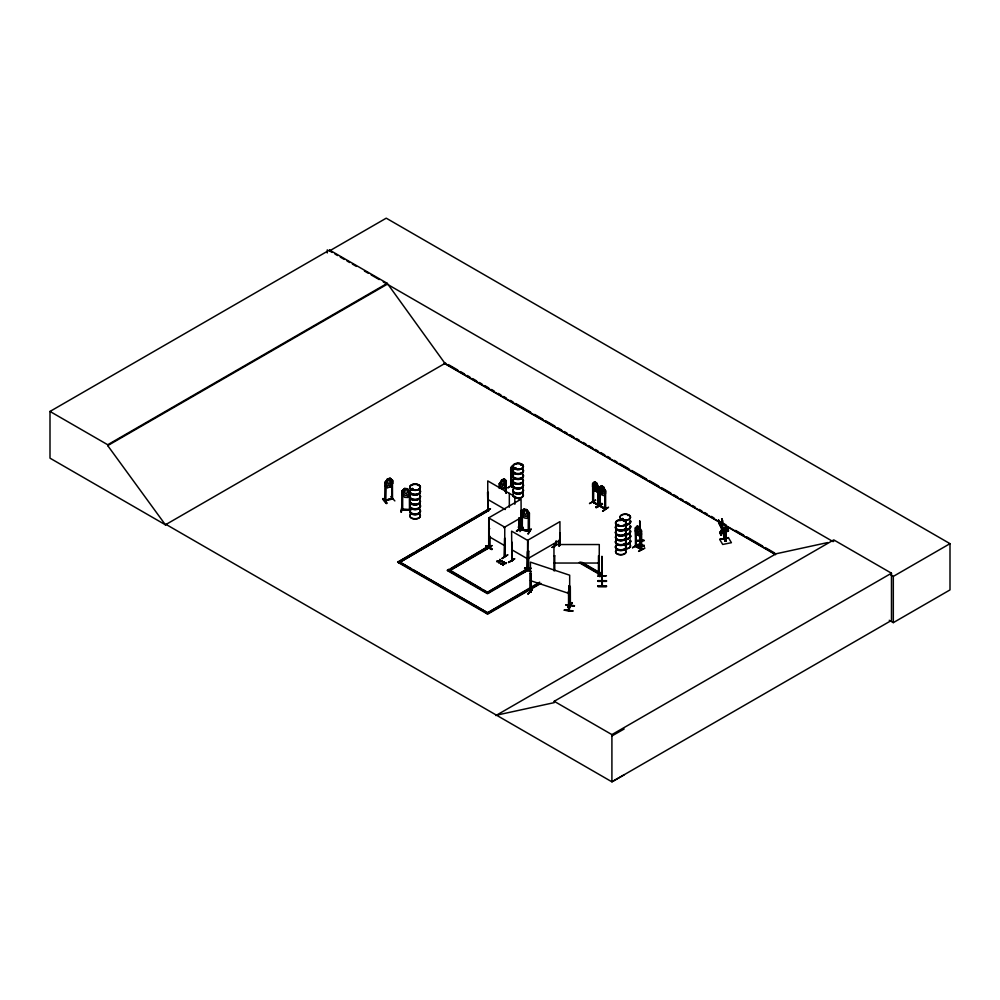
<?xml version="1.0" encoding="UTF-8"?>
<svg xmlns="http://www.w3.org/2000/svg" width="1000" height="1000" viewBox="0 0 1000 1000"><rect width="100%" height="100%" fill="white"/><g stroke="black" fill="none" stroke-linecap="round" stroke-linejoin="round"><path stroke-width="1.5" d="M724.912 530.312L722.337 528.837L722.513 530.2L725.9 533.188L725.288 529.525L724.688 530.363L725.15 529.487M569.763 587.537L570.275 606.075M530.212 592.025L531.188 592.125L530.363 591.85M530.212 591.325L531.038 591.587M531.188 592.125L530.363 591.175M569.763 604.987L568.938 604.712M568.938 590.3L569.188 587.263M640.913 530.887L641.462 549.725L635.45 546.25L641.675 549.575L641.6 531.062L640.825 530.712M599.587 505.138L600.062 506.325L600.2 487.663M604.825 490.613L605.575 490.725L605.638 509.263L599.587 505.812M510.825 486.325L511.062 467.663L511.488 486.625L511.65 471.025M564.388 610.25C590.525 612.337 546.788 608.387 572.75 611.1M722.625 529.963C720.662 523.8 722.738 535.612 722.562 528.275L726.575 527.463C732.463 531.938 722.35 533.975 722.562 528.275M385.05 500.45L391.662 498.325L392.612 498.988L391.838 499.2L392.512 498.125L391.8 498.288M391.737 480.513L391.987 499.188L391.737 480.513C396.463 480.85 385.275 492.975 392.7 483.4M722.55 528.875L722.638 529.513M722.75 529.487L718.525 520.212L722.15 529.288L721.725 518.888L722.588 521.638L722.425 529.012L721.85 518.812M726.775 526.975L727.4 529.65L726.775 526.975L725.55 527.225L725.537 533.2M570.275 605.4L568.513 610.425L568.587 591.163C568.65 594.738 569.25 581.025 569.675 587.913M568.513 609.75L568.85 610.45L570.375 605.737L570.312 587.175L569.438 585.725M570.225 605.4L570.337 605.7M521.587 529.2L522.288 530.062L522.388 511.362L521.575 511.35M724 537.737L724.987 541.075M570.037 589.987L568.925 596.163L569.525 594.538M569.675 590.112L569.012 593.975L568.688 593.275M410.25 509.562L401.812 508.95L402.675 509.875L402.675 491.163L401.9 491.125L404.625 488.55L407.4 488.75L408.775 493.913L406.938 495.562L405.087 495.462L403.225 493.612L404.588 488.475L401.75 491.312L401.75 494.25L404.575 497.325L407.45 497.425L410.275 494.637L407.438 497.475M401.763 507.188L400.95 512.125L402.125 507.163M402.137 506.887L401.413 512.15M405.538 489.038L406.463 489.087L407.4 491.637L406.463 494.012L404.637 492.775L405.538 488.975M407.4 488.75L404.575 488.525M409.4 491.688L410.188 491.562L409.35 491.488L409.487 510.213M410.262 491.763L407.45 488.625M409.312 509.7L410.275 509.387M409.425 510.213L409.525 509.3L410.25 510.238L410.188 491.562M410.337 512.575L410.462 508.925M410.387 510.1L409.875 512.587M491.788 545.763L485.65 549.25L491.788 545.5M508.65 562.463L514.663 558.675L508.525 562.413M514.625 559L508.512 562.45M718.65 520.325L718.888 522.825L721.925 529.338M412.3 488.6L411.475 489L412.163 488.488M418 485.363L418.688 485.575M514.487 468.425L516 468.062M516 468.537L514.7 467.962M520.812 465.012L521.663 464.95L520.812 464.738M521.438 464.875L521.362 464.525M618.013 524.913L618.6 524.513L618.275 525.112M617.513 524.85L617.225 524.725M622.863 519.125L622.425 518.413L621.625 519.087M622.55 519.263L622.562 518.575M623.725 521.138L624.138 521.362M627.888 515.55L628.462 515.438M602.35 581.838L602.025 579.85M602.35 586.2L601.938 557.65M639.712 540.2L640.175 541.275L639.8 540.15M639.712 544.562L639.8 545.688L639.8 534.4M720.15 531.65L720.962 535.288L722.025 531.362M720.975 535.175L721.888 529.038L720.55 532.163L722.4 527.675L722.638 530.612M599.45 490.363L601.337 494.462L603.387 486.838L601.337 485.662L599.312 487.45L600 487.788M554.663 546.75L552.05 547.4L554.663 546.362M485.7 545.988C488.45 543.837 498.55 555.075 485.725 545.925M530.625 571.888L524.612 568.375M638.05 526.825L637.413 530.25L638.7 532.137L639.375 530.1L638.112 526.788M602.013 486.512L601.375 489.938L602.675 491.825L603.35 489.775L602.087 486.475M568.525 591.875L568.575 591.2M724.875 541.013L722.4 530.1M512.913 468.862L513.612 466.7M511.525 485.938L511 485.45M382.65 498.938C383.875 496.737 390.962 510.5 382.65 498.938L386.75 503.2L383.075 498.45L386.775 502.9M498.738 562.812L500.412 560.112L499.925 559.45C500.213 562.863 493.4 561.138 499.325 560.938M499.225 563.1L500.412 559.725M503.125 565.35L503.738 563.462L506.3 563.125L503.738 563.837L503.125 565.35L503.137 563.5L500.625 563.513L501.075 564.163L503.212 563.188L500.625 563.513M499.325 561.312L499.925 559.45M503.825 561.7L504.312 562.362L503.825 561.7L503.212 563.575L500.625 563.9M502.638 565.062L503.137 563.888M504.312 561.975L503.825 563.525L506.3 563.513M636.312 546.45L635.513 546.362L635.363 527.75L637.438 525.938L636.413 530.588L639.05 533.85L640.35 532.863L639.375 527.212L637.362 525.975M593.65 484.25L594.688 481.8L596.7 483.025L598.688 487.088L598.713 505.562L592.663 502.113L592.663 483.575L594.612 481.838L596.638 483.062L597.612 488.7L596.312 489.7L594.987 488.95L593.65 486.45M722.425 529.875L721.888 529.038L722.15 530.013M632.5 547.837L638.5 544.362M595.7 500.213L589.475 503.575M602.425 504.038L596.163 507.438M487.675 509.95L488.35 511L487.675 510.625M519.575 528.6L518.962 528.288L519.637 528.638M519.038 517.9L518.962 528.962L519.862 529.163L519.788 518.088M593.488 502.312L593.488 483.837L592.6 483.625L592.6 486.55L594.612 490.637L596.725 491.763L598.612 489.963M598.025 486.737L598.862 486.9L598.025 486.488L598.025 505.2L598.438 504.412L598.925 505.438L592.875 501.987M599.388 487.413L599.375 505.962L605.438 509.387L604.75 490.575M599.9 506.262L600.2 490.75M522.337 511.388C519.212 511.987 527.638 505.562 522.8 511.7L522.8 513.9L524.538 516.05L526.263 516.45L527.962 515.1L526.763 509.6L529.388 513.15L526.725 509.65M528.125 593.975L532.325 589.712M720.775 532.112L722.2 529.487L722.5 530.325M521.312 528.4L520.775 529.388L521.05 510.425L520.55 529.188M499.475 483.837L501.688 479.888L504.062 478.938C507.262 480.025 505.05 481.613 506.188 480.913M504.025 487.675C501.825 491.112 496.812 483.488 501.75 488.725L504.062 487.738L506.337 483.825M718.75 520.163L718.675 522.875L722.15 529.288M387.537 478.938L384.988 482.587L387.575 478.988L390.15 478.25L392.7 480.462L390.112 478.338L387.537 478.938L386.362 484.487L388.038 485.763L389.7 485.288L391.35 483.075L390.112 478.338M521.55 514.225L524.05 517.837L526.763 518.4L529.263 516.087M528.587 513.025L528.488 531.462L528.488 512.788L529.4 513L529.362 531.675L521.5 529.862L521.675 511.2M523.138 527.487L519.938 531.638M521.6 529L529.475 530.837L522.475 529.4M527.938 533.85L531.062 528.975M528.263 533.925L531.087 529.275M412.837 489.237L412.425 488.488M413.038 489.038C411.325 487.537 412.65 490.6 412.45 488.6M617.575 524.475L617.438 525.175L618.15 524.9M618.45 524.712L617.663 524.65M621.712 518.725L622.975 518.825M623.138 519.2L622.612 519.312M726.075 540.988L724.963 541.213L726.075 540.988L725.55 527.225M599.35 573.8L598.6 573.825M488.688 547.712L489.762 546.575M504.425 556.788L504.688 538.162L504.75 556.663M512.087 542.413L512.112 560.938L511.575 560.188M527.312 569.288L487.475 592.362L527.537 568.663M527.288 569.987L527.55 551.362L527.625 570.138M531.1 592.075L530.3 592.025L530.3 573.525L531.112 573.587L531 592.288L531.112 573.587M527.775 593.9L532.388 589.4L528.188 593.675M531.1 591.4L530.35 591.4M568.875 586.388L569.688 586.45L568.875 586.388L568.875 590.837M568.8 604.375C571.025 603.837 567.163 604.5 569.612 605.125L569.688 575.212L530.438 562.137L530.35 592.075L530.438 591.163M568 607.3L567.587 606.8L571.838 602.562L568 607.325L572.2 603.038M571.838 602.85L567.638 606.85M489.038 546.7L489.825 546.712M489.038 547.375L489.613 547.075M521.237 529.1L521.05 499.188L489.012 517.688L489.038 547.85M527.9 569.2L528.237 569.325M527.837 569.913L528.713 569.637L528.05 570.025M528.112 551.5L528.088 570.037L528.65 551.175L527.9 551.375L528.65 551.175M637.463 534.688L635.363 530.688L637.438 534.738C647.15 540.562 634.925 518.337 641.6 531.062M639.4 535.95L641.475 534.138M592.663 483.688L594.688 481.8L596.663 491.8L598.75 489.988M401.812 509.625L410.275 510.062M385.725 500.05L384.888 500.962L392.562 498.975M515.425 467.75L515.95 468.438M622.775 518.95L622.062 518.775M599.275 555.775L598.513 555.788L598.425 574.45L598.475 573.575L599.375 574.275M599.288 574.45L598.6 574.475M512.925 474.65L510.75 470.662L512.962 474.588M513.625 483.925L508.175 487.688M513.587 484.2L507.837 487.863M511.725 486L514.062 487.35M511.525 486.613L511 486.125M505.688 481.2L505.575 491.962M488.288 492.475L488.1 511.138L487.537 492.275L488.288 492.475L488.038 511.087M484.55 512.05L490.225 508.75M485.7 511.637L490.525 508.812M487.562 510.838L488.288 510.95M488.15 510.45L487.475 510.075L488.038 510.412M489.55 528.612L489.762 528.725M520.662 529.4L521.263 510.538M518.525 527.025L524.25 530.288M593.488 483.837L593.337 502.488L592.95 501.312M595.962 483.062L596.638 485.95L595.962 487.987L594.663 484.812L595.3 482.688L596.025 483.025M516.8 530.638C536.188 521.163 503.35 538.55 522.775 527.175M516.763 531L522.788 527.475M592.6 486.55L594.688 490.6M598.75 487.05L598.65 505.525M603.35 486.887L601.362 485.763L600.375 490.275L601.7 492.775L603.025 493.537L604.338 492.537L603.45 486.8L605.4 490.913M601.337 494.462L603.45 495.6L605.462 493.812L605.575 490.725M592.938 501.35L593.55 501.7L592.875 501.312M598.35 504.412L592.762 502.2M593.337 502.013L598.612 504.85M595.837 507.238C614.325 495.588 583.337 515.062 602.438 504.012L595.837 507.238L596.5 507.625L602.475 504.137M600.062 505.838L605.65 508.562L604.85 508.413M559.412 546.237L559.938 532.875L560.15 544.875M559.862 545.075L560.15 532.987M605.075 508.237L599.675 505.812L599.65 490.438M604.963 508.888L605.55 509.175M602.55 511.075L608.55 507.225L602.888 511.262M524.587 568.438L524.913 567.863L530.962 571.312M504.45 556.838L504.688 538.162M501.925 558.288L507.9 554.775L502.062 558.713M527.312 569.475L528.7 569.913L528.713 568.962M530.913 568.387L524.763 571.838L530.775 568.263M166.15 524.462L165.5 524.85L50 458.162L50 411.438L329.55 250.037L387.262 283.35L444.975 363.4L775.4 554.175M329.55 250.037L329.55 250.9L386.238 218.175L950 543.663L950 589.913L893.312 622.638L889.262 620.288M50 411.438L107.713 444.75L387.262 283.35M624.15 774.85L611.912 781.825L166.075 524.425L165.413 524.8L107.713 445.613L387.262 284.212M165.413 524.8L445.625 363.025M540.887 583.413L487.663 614.15L397.688 562.2L487.4 509.812L488.575 510.487L398.85 562.875L488.575 510.487M397.688 562.2L413.75 552.925M416.438 551.375L472.675 518.9M475.35 517.35L484.725 511.938M503.7 527.7L521.05 517.688M528.7 569.913L487.475 593.713L447.425 570.588L488.65 546.213L489.812 546.888L449.762 570.588M447.425 570.588L448.6 569.338L488.65 593.038L483.312 589.963M451.262 568.375L460.613 562.975M463.288 561.438L488.65 546.213M451.1 569.825L489.812 547.463L489.762 536.15M527.9 558.638L559.938 540.138M447.425 570.013L487.475 593.138L528.7 569.338M539.712 582.163L486.488 613.475L529.075 588.888M531.725 587.35L537.05 584.275M635.988 528.138L635.425 527.825L636.112 546.638L635.662 545.462M397.688 561.625L487.663 613.562L539.55 583.6M636.05 546.6L636.263 531.062M640.788 548.862L640.888 549.425M641.612 548.875L636.112 546.163L641.3 549M579.438 562.8L599.475 574.362L600.638 573.688L599.475 573.787L579.438 562.225M638.638 551.4L644.887 548.075L638.6 551.325M495.85 715.575L776.062 553.787L827.688 542.562M496.5 715.188L554.212 702.638L554.212 701.3L833.763 539.9L891.475 573.212L891.475 620.425L611.912 781.825L611.912 734.613L891.475 573.212M833.763 541.237L833.112 541.625L383.237 281.887M890.638 574.837L893.312 576.388L950 543.663M611.912 735.962L624.15 728.988M722.312 522.575L722.712 520.662L721.625 518.862M521.6 529.675L529.475 531.512M385.025 500.213L385.213 501.112L384.963 482.438L385.85 482.188L385.188 501.087M384.975 500.913L385.863 500.875L385.65 482.238M528.438 551.062L528.65 569.675M412.55 489.025L411.712 488.775M515.638 468.275L514.788 468.15M515.825 468.537L515.075 468.75M499.338 488.263L499.338 483.638L500.213 483.3L500.125 488.137M499.338 483.638L500.275 483.363M569.612 604.45L568.925 604.938M527.525 569.837L527.9 540.138L559.938 521.638L559.938 544.763M402.625 491.388L401.875 491.287M390.15 487.05L387.537 487.738L385.112 485.525M385.188 500.412L391.662 498.55M392.512 498.363L391.788 498.512M394.862 500.913L390.763 496.587M554.637 546.625L552.05 547.4M722.237 522.537L722.425 529.012M723.538 527.625L724.762 527.375L725.387 528.413L724.163 528.663L723.538 527.625L723.538 529.263L724.762 529.012L725.387 530.05L724.163 530.3L724.163 528.663M723.9 528.488L726.575 527.95L728.475 531.1M726.162 528.25L727.4 528.013M727.225 528.525L725.55 528.862L726.162 529.888L727.837 529.55M722.288 530.3L725.088 531.675L725.6 533M724.463 531.425L728.475 530.612M719.688 539.338L728.388 537.587L731.413 542.7L722.712 544.45L719.688 539.425L728.388 537.688M499.925 560.887L502.4 561.263L499.837 561.587M496.725 561.263L502.4 561.263M496.725 561.65L499.237 561.638M506.3 563.125L503.825 563.138L503.738 563.837M499.837 561.213L502.4 560.875M720.375 531.6L719.9 533.312L721.1 535.275M511.425 486.575L510.913 485.675M518.25 527.125L524.288 530.55M599.2 574.5L599.275 544.538L553.962 544.538L553.962 570.8M598.25 505.05L598.312 486.587M605.325 509.35L605.15 508.237M519.175 528.138L519.637 529.312L519.575 518.212M519.175 528.812L519.862 529.163M635.725 546.175L635.725 527.675M554.725 555.775L553.962 555.775L554.725 555.775L554.738 570.8M599.425 571.85L599.875 576.812L599.462 571.862M598.513 574.288L599.25 574.263M639.712 521.038L639.837 530.138M639.712 522.312L640.1 530.212M639.612 535.588L639.612 534.212M635.7 540.475L644.2 540.375L635.7 540.775M635.7 540.662L644.2 540.65M639.8 544.65L640.175 545.625L640.1 534.4M635.7 545.312L644.2 545.3L644.2 545.95L635.7 545.95M644.2 545.625L635.7 545.688L644.2 545.887M553.962 563.038L599.275 563.038M602.025 571.975L601.938 556.275L602.025 586.263L602.325 585.237M602.35 575.5L601.987 576.55M597.925 576L606.425 575.725L597.925 576.112M597.925 580.975L606.425 581.038M597.925 581.213L606.425 581.275M597.925 585.887L606.425 585.875L606.425 586.538L597.925 586.538L597.925 585.875L606.425 585.938M597.925 586.263L606.425 586.287M597.925 586.462L606.425 586.525M489.513 547.112L489.55 536.038M401.9 491.125L401.812 509.812L402.675 508.95M410.163 510.225L401.962 509.825M529.175 531.688L529.288 513.15L528.5 513.025M569.362 586.737L568.938 591.587M568.525 594.763L569.012 596.175L568.925 587.362L568.8 610.462L569.025 586.237M566.013 605.05L574.375 605.938M504.7 556.938L504.762 527.188L488.738 517.938L488.7 547.737M524.05 509.038L526.763 509.6M530.3 573.525L530.962 573.737M530.438 580.638L568.237 593.225M599.9 505.6L599.475 505.35M487.788 510.65L487.75 480.913L519.788 499.412M519.338 528.862L519.237 517.775M385.725 500.725L385.863 500.387M639.825 530.325L639.712 520.938M510.875 486.287L514.062 487.837M595.425 500.112L589.788 503.413M530.925 571.625L524.875 568.175L530.962 571.7M329.55 250.9L332.238 252.45M334.925 254L337.612 255.55M340.288 257.1L344.312 259.425M347 260.975L349.688 262.525M352.375 264.075L356.4 266.4M364.45 271.05L368.475 273.375M371.163 274.925L379.212 279.562M448.325 364.575L457.762 370.025M460.462 371.587L464.513 373.925M467.2 375.475L469.9 377.038M472.6 378.587L476.65 380.925M479.35 382.488L482.038 384.05M484.738 385.6L488.787 387.938M491.488 389.5L494.175 391.05M498.225 393.387L500.925 394.95M503.625 396.5L506.312 398.062M510.363 400.4L513.062 401.95M515.763 403.512L530.6 412.075M534.637 414.412L542.737 419.087M545.425 420.637L554.875 426.087M557.562 427.65L561.613 429.988M564.312 431.538L567.013 433.1M569.712 434.663L573.75 436.987M576.45 438.55L579.15 440.112M583.188 442.438L585.887 444M588.587 445.562L592.638 447.9M595.337 449.45L598.025 451.012M600.725 452.562L604.775 454.9M607.475 456.463L610.163 458.013M614.212 460.35L616.912 461.912M619.612 463.462L629.05 468.913M631.75 470.475L646.587 479.038M649.275 480.6L658.725 486.05M661.413 487.6L670.863 493.062M673.55 494.613L677.6 496.95M680.3 498.512L683 500.062M685.7 501.625L689.737 503.963M692.438 505.513L695.138 507.075M699.175 509.412L701.875 510.962M704.575 512.525L707.275 514.075M711.325 516.413L714.013 517.975M720.763 521.862L726.15 524.987M735.6 530.438L743.688 535.1M746.388 536.663L762.575 546M765.263 547.562L774.712 553.013M444.087 363.275L775.6 554.675M637.4 526.075L639.375 527.212M637.4 534.725L639.462 535.913M638.225 544.263L632.55 547.55M487.75 499.412L505.275 509.538M581.95 562.312L600.638 573.112M580.612 562.125L596.638 571.375M488.575 511.075L487.4 509.812M488.738 536.438L504.762 545.688M511.6 549.637L527.625 558.888M449.925 570.688L480.637 588.413M401.362 562.975L410.8 568.425M413.5 569.987L487.663 612.8L400.025 562.2M554.212 701.3L611.912 734.613M722.337 528.837L724.688 530.363M568.462 610.388L570.013 605.65L569.95 587.05M503.963 478.988L505.138 483.638L502.163 486.65L500.662 485.55L501.688 479.888M385.075 485.475L387.575 487.65M604.9 490.475L604.825 509.113M384.963 482.438L385.925 482.25M513.263 472.987L511.825 470.55C514.562 462.762 509.837 466.2 510.763 470.712M521.575 529.85L521.462 511.3M603.362 486.912L605.337 490.9M512.913 470.15L513.612 471.625M722.812 530.2L724.4 537.463M522.463 529.175L522.475 529.875M524.775 571.462L530.775 568.013L524.763 571.838M893.312 576.388L893.312 622.638M725.713 530.25L725.713 541.425M725.325 531L725.325 537.987M724.963 531.438L724.963 541.213M724.762 527.375L724.762 529.012M641.062 533.837L640.788 549.338L640.775 530.688M605.025 495.037L605.125 508.938M592.938 483.525L593.038 502.038M559.138 540.138L559.1 545.825M558.837 541.275L558.837 545.9M556.438 542.225L556.438 545.312M556.163 540.75L556.163 545.375M555.862 541.888L555.862 544.975M527.525 570.15L527.625 540.388L511.6 531.138L511.85 561.075L511.812 542.263M514.837 496.55L514.837 504.263M512.863 465.887L512.863 474.688M511.062 467.663L511.163 486.175M509.325 493.375L509.325 507.25M506.275 480.85L506.188 493.25M506.012 480.775L506.012 493.113M505.4 481.037L505.4 491.838M499.513 483.775L499.513 488.4M491.8 545.862L485.812 549.35M489.225 529.038L489.25 547.737M392.425 480.312L392.512 499.038M327.287 249.862L327.287 252.925M107.713 444.75L107.713 445.613M522.75 474.637A5.375 3.1 0 0 1 518.088 479.288A5.375 3.1 0 0 1 513.438 474.637M522.675 474.95A5.288 3.05 0 0 1 518.088 479.538A5.288 3.05 0 0 1 513.513 474.95M522.663 478.95A5.275 3.05 0 0 1 518.088 483.525A5.275 3.05 0 0 1 513.525 478.95M522.675 479.237A5.288 3.05 0 0 1 518.088 483.825A5.288 3.05 0 0 1 513.513 479.237M522.75 469.525A5.375 3.1 0 0 1 518.088 474.188A5.375 3.1 0 0 1 513.438 469.525M522.675 469.85A5.288 3.05 0 0 1 518.088 474.425A5.288 3.05 0 0 1 513.513 469.85M522.75 474.375A5.375 3.1 0 0 1 518.088 479.025A5.375 3.1 0 0 1 513.438 474.375M522.75 469.263A5.375 3.1 0 0 1 518.088 473.925A5.375 3.1 0 0 1 513.438 469.263M522.675 468.988A5.288 3.05 0 0 1 518.088 473.575A5.288 3.05 0 0 1 513.513 468.988M522.75 489.188A5.375 3.1 0 0 1 518.088 493.837A5.375 3.1 0 0 1 513.438 489.188M522.675 489.5A5.288 3.05 0 0 1 518.088 494.087A5.288 3.05 0 0 1 513.513 489.5M522.663 493.5A5.275 3.05 0 0 1 521.3 497.438A5.275 3.05 0 0 1 514.362 497.175M513.525 496.55A5.275 3.05 0 0 1 513.525 493.5M522.663 479.688A5.275 3.05 0 0 1 518.088 484.263A5.275 3.05 0 0 1 513.525 479.688M522.675 493.787A5.288 3.05 0 0 1 521.825 497.475A5.288 3.05 0 0 1 515.45 497.962M513.513 496.85A5.288 3.05 0 0 1 513.513 493.787M522.688 479.425A5.312 3.062 0 0 1 518.088 484.025A5.312 3.062 0 0 1 513.488 479.425M522.75 484.075A5.375 3.1 0 0 1 518.088 488.738A5.375 3.1 0 0 1 513.438 484.075M522.675 488.65A5.288 3.05 0 0 1 518.088 493.225A5.288 3.05 0 0 1 513.513 488.65M522.675 484.4A5.288 3.05 0 0 1 518.088 488.975A5.288 3.05 0 0 1 513.513 484.4M522.75 488.925A5.375 3.1 0 0 1 518.088 493.575A5.375 3.1 0 0 1 513.438 488.925M522.75 483.812A5.375 3.1 0 0 1 518.088 488.475A5.375 3.1 0 0 1 513.438 483.812M522.675 483.537A5.288 3.05 0 0 1 518.088 488.125A5.288 3.05 0 0 1 513.513 483.537M419.762 495.337A5.375 3.1 0 0 1 415.1 499.988A5.375 3.1 0 0 1 410.45 495.337M419.688 495.662A5.3 3.062 0 0 1 415.1 500.25A5.3 3.062 0 0 1 410.513 495.662M419.663 499.65A5.263 3.038 0 0 1 415.1 504.212A5.263 3.038 0 0 1 410.538 499.65M419.7 499.925A5.312 3.062 0 0 1 415.1 504.525A5.312 3.062 0 0 1 410.5 499.925M419.762 490.238A5.375 3.1 0 0 1 415.1 494.888A5.375 3.1 0 0 1 410.45 490.238M419.688 494.8A5.288 3.05 0 0 1 415.1 499.387A5.288 3.05 0 0 1 410.525 494.8M419.688 490.55A5.288 3.05 0 0 1 415.1 495.138A5.288 3.05 0 0 1 410.525 490.55M419.762 495.075A5.375 3.1 0 0 1 415.1 499.725A5.375 3.1 0 0 1 410.45 495.075M419.762 489.975A5.375 3.1 0 0 1 415.1 494.625A5.375 3.1 0 0 1 410.45 489.975M419.688 489.7A5.288 3.05 0 0 1 415.1 494.275A5.288 3.05 0 0 1 410.525 489.7M419.762 509.888A5.375 3.1 0 0 1 415.1 514.538A5.375 3.1 0 0 1 410.45 509.888M419.688 510.213A5.3 3.062 0 0 1 415.1 514.8A5.3 3.062 0 0 1 410.513 510.213M419.663 514.2A5.263 3.038 0 0 1 415.1 518.763A5.263 3.038 0 0 1 410.538 514.2M419.663 500.412A5.263 3.038 0 0 1 415.1 504.975A5.263 3.038 0 0 1 410.538 500.412M419.7 514.475A5.312 3.062 0 0 1 415.1 519.075A5.312 3.062 0 0 1 410.5 514.475M419.7 500.138A5.312 3.062 0 0 1 415.1 504.738A5.312 3.062 0 0 1 410.5 500.138M419.762 504.787A5.375 3.1 0 0 1 415.1 509.438A5.375 3.1 0 0 1 410.45 504.787M419.688 509.35A5.288 3.05 0 0 1 415.1 513.938A5.288 3.05 0 0 1 410.525 509.35M419.688 505.1A5.288 3.05 0 0 1 415.1 509.688A5.288 3.05 0 0 1 410.525 505.1M419.762 509.625A5.375 3.1 0 0 1 415.1 514.275A5.375 3.1 0 0 1 410.45 509.625M419.762 504.525A5.375 3.1 0 0 1 415.1 509.175A5.375 3.1 0 0 1 410.45 504.525M419.688 504.25A5.288 3.05 0 0 1 415.1 508.825A5.288 3.05 0 0 1 410.525 504.25M630.413 520.688A5.375 3.1 0 0 1 625.225 524.587M620.037 520.688A5.375 3.1 0 0 1 620.575 519.938M630.337 520.4A5.288 3.05 0 0 1 625.225 524.25M620.112 520.4A5.288 3.05 0 0 1 620.65 519.663M630.35 521.25A5.3 3.062 0 0 1 625.225 525.112M630.337 525.5A5.288 3.05 0 0 1 625.225 529.35M630.35 526.362A5.3 3.062 0 0 1 625.225 530.212M630.312 530.35A5.263 3.038 0 0 1 625.225 534.175M630.413 526.05A5.375 3.1 0 0 1 625.225 529.963M630.413 525.788A5.375 3.1 0 0 1 625.225 529.7M630.413 520.95A5.375 3.1 0 0 1 625.225 524.85M630.35 530.625A5.3 3.062 0 0 1 625.225 534.475M630.35 535.8A5.3 3.062 0 0 1 625.225 539.663M630.337 540.05A5.288 3.05 0 0 1 625.225 543.9M630.413 535.237A5.375 3.1 0 0 1 625.225 539.138M630.337 534.95A5.288 3.05 0 0 1 625.225 538.8M630.513 531.9A5.288 3.05 0 0 1 625.225 534.95M630.35 540.913A5.3 3.062 0 0 1 625.225 544.763M630.312 544.9A5.263 3.038 0 0 1 625.225 548.725M630.413 540.6A5.375 3.1 0 0 1 625.225 544.513M630.413 540.337A5.375 3.1 0 0 1 625.225 544.25M630.413 535.5A5.375 3.1 0 0 1 625.225 539.4M630.35 530.837A5.312 3.062 0 0 1 625.225 534.7M630.35 545.175A5.3 3.062 0 0 1 625.225 549.025M625.475 531.188A5.375 3.1 0 0 1 620.825 535.837A5.375 3.1 0 0 1 616.175 531.188M625.413 531.5A5.3 3.062 0 0 1 620.825 536.087A5.3 3.062 0 0 1 616.237 531.5M625.4 535.5A5.275 3.05 0 0 1 620.825 540.075A5.275 3.05 0 0 1 616.25 535.5M625.413 535.763A5.3 3.062 0 0 1 620.825 540.35A5.3 3.062 0 0 1 616.237 535.763M625.475 526.075A5.375 3.1 0 0 1 620.825 530.725A5.375 3.1 0 0 1 616.175 526.075M625.413 530.638A5.3 3.062 0 0 1 620.825 535.237A5.3 3.062 0 0 1 616.237 530.638M625.413 526.4A5.3 3.062 0 0 1 620.825 530.988A5.3 3.062 0 0 1 616.237 526.4M625.475 530.925A5.375 3.1 0 0 1 620.825 535.575A5.375 3.1 0 0 1 616.175 530.925M625.475 525.812A5.375 3.1 0 0 1 620.825 530.462A5.375 3.1 0 0 1 616.175 525.812M625.413 525.538A5.3 3.062 0 0 1 620.825 530.125A5.3 3.062 0 0 1 616.237 525.538M625.475 545.737A5.375 3.1 0 0 1 620.825 550.388A5.375 3.1 0 0 1 616.175 545.737M625.413 546.05A5.3 3.062 0 0 1 620.825 550.638A5.3 3.062 0 0 1 616.237 546.05M625.388 550.05A5.263 3.038 0 0 1 620.825 554.612A5.263 3.038 0 0 1 616.263 550.05M625.4 536.263A5.275 3.05 0 0 1 620.825 540.825A5.275 3.05 0 0 1 616.25 536.263M625.413 550.312A5.3 3.062 0 0 1 620.825 554.9A5.3 3.062 0 0 1 616.237 550.312M625.425 535.988A5.312 3.062 0 0 1 620.825 540.588A5.312 3.062 0 0 1 616.225 535.988M625.475 540.625A5.375 3.1 0 0 1 620.825 545.275A5.375 3.1 0 0 1 616.175 540.625M625.413 545.188A5.3 3.062 0 0 1 620.825 549.788A5.3 3.062 0 0 1 616.237 545.188M625.413 540.95A5.3 3.062 0 0 1 620.825 545.538A5.3 3.062 0 0 1 616.237 540.95M625.475 545.475A5.375 3.1 0 0 1 620.825 550.125A5.375 3.1 0 0 1 616.175 545.475M625.475 540.363A5.375 3.1 0 0 1 620.825 545.013A5.375 3.1 0 0 1 616.175 540.363M625.413 540.087A5.3 3.062 0 0 1 620.825 544.675A5.3 3.062 0 0 1 616.237 540.087M502.525 480.05L501.788 482.863L502.525 484.975L504.025 483.2L503.263 479.725L502.525 480.05M388.438 479.2L387.625 481.925L388.438 484.125L390.112 482.512L389.263 478.963L388.438 479.2M485.988 545.725L492.025 549.212L485.975 545.763M566.075 604.888L574.438 605.763L566.075 604.888M524.95 509.7L524.113 513.288L525.812 514.825L526.688 512.6L525.837 509.85L524.975 509.65M606.425 580.7L597.925 580.638L597.925 581.362L606.425 581.362L606.425 580.625M515.45 468.888A5.275 3.05 0 0 0 523.362 466.238A5.275 3.05 0 0 0 515.45 463.6A5.275 3.05 0 0 0 515.45 468.888M515.45 469.3A5.275 3.05 0 0 0 523.362 466.662A5.275 3.05 0 0 0 515.45 464.025A5.275 3.05 0 0 0 515.45 469.3M515.438 469.062A5.312 3.062 0 0 0 523.4 466.4A5.312 3.062 0 0 0 515.438 463.75A5.312 3.062 0 0 0 515.438 469.062M518.088 478.675A5.288 3.05 0 0 0 522.675 474.1A5.3 3.062 0 0 1 518.088 478.688A5.3 3.062 0 0 1 513.5 474.1A5.288 3.05 0 0 0 518.088 478.675M412.45 489.775A5.312 3.062 0 0 0 420.412 487.125A5.312 3.062 0 0 0 412.45 484.462A5.312 3.062 0 0 0 412.45 489.775M411.375 489.538A5.263 3.038 0 0 0 420.188 488.162A5.263 3.038 0 0 0 413.738 484.45A5.263 3.038 0 0 0 411.375 489.538M411.35 489.3A5.312 3.062 0 0 0 420.238 487.925A5.312 3.062 0 0 0 413.725 484.162A5.312 3.062 0 0 0 411.35 489.3M622.575 519.75A5.312 3.062 0 0 0 630.538 517.087A5.312 3.062 0 0 0 622.575 514.438A5.312 3.062 0 0 0 622.575 519.75M622.587 519.987A5.288 3.05 0 0 0 630.513 517.35A5.288 3.05 0 0 0 622.587 514.7A5.288 3.05 0 0 0 622.587 519.987M618.175 525.438A5.3 3.062 0 0 0 626.125 522.788A5.3 3.062 0 0 0 618.175 520.138A5.3 3.062 0 0 0 618.175 525.438M618.188 525.875A5.275 3.05 0 0 0 626.1 523.237A5.275 3.05 0 0 0 618.188 520.6A5.275 3.05 0 0 0 618.188 525.875M618.175 525.625A5.312 3.062 0 0 0 626.138 522.975A5.312 3.062 0 0 0 618.175 520.312A5.312 3.062 0 0 0 618.175 525.625"/></g></svg>
